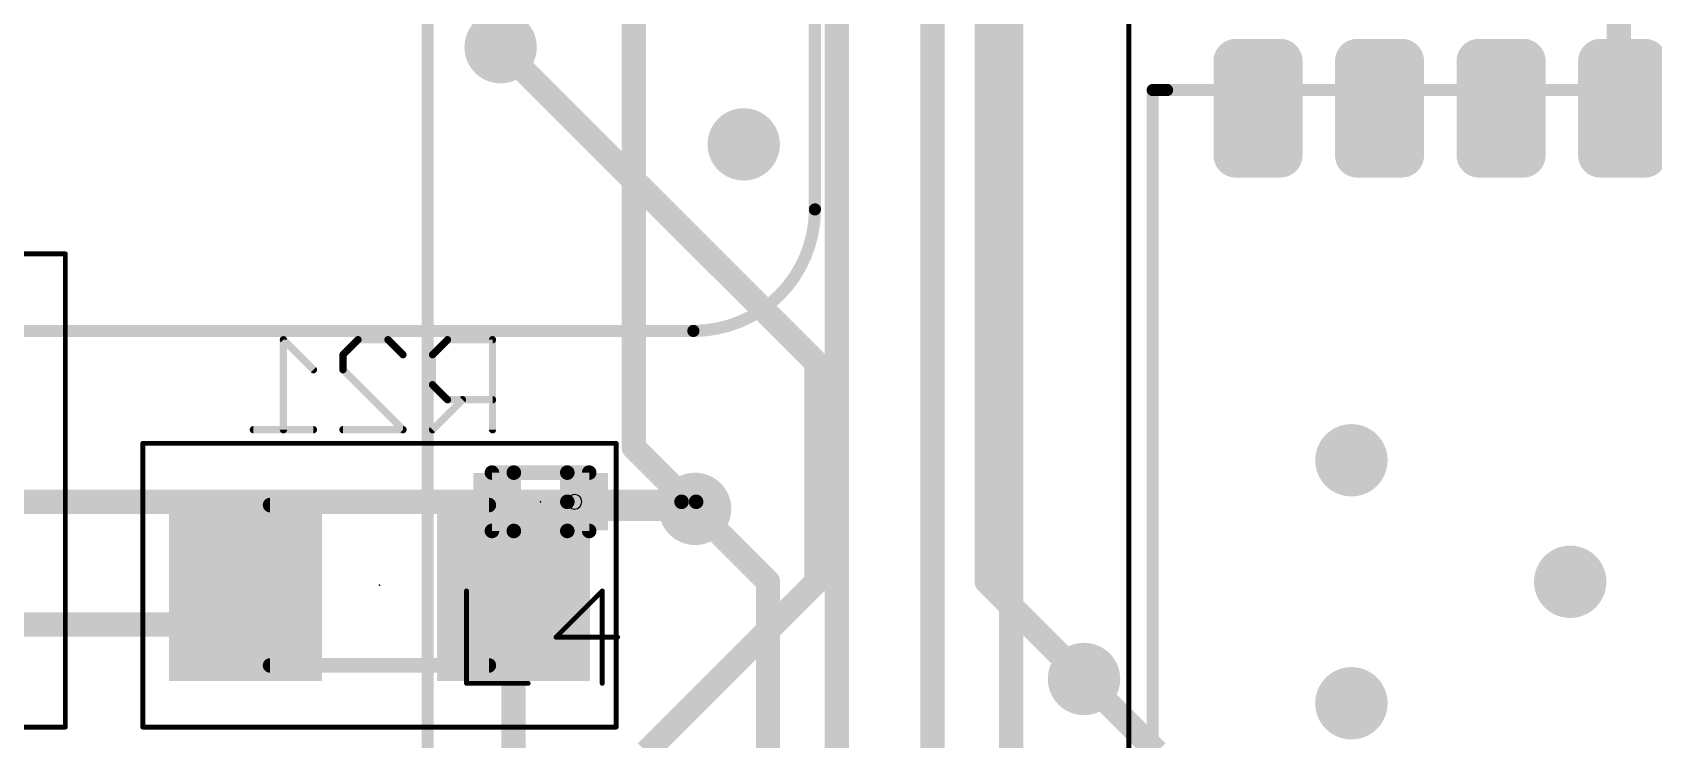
# Model space of a CAD drawing. Extents: x -0.1 to 70.5, y -0.1 to 57.
# Drawn here: x 25.59 to 42.53, y 30.1 to 37.49 of the extents above; entities that cross this region are included whole.
import ezdxf

# ---------------------------------------------------------------- set-up
doc = ezdxf.new("R2010")
doc.units = 0
for name, color, linetype in [('1', 14, 'CONTINUOUS'), ('16', 174, 'CONTINUOUS'), ('18', 94, 'CONTINUOUS'), ('21', 250, 'CONTINUOUS'), ('23', 178, 'CONTINUOUS'), ('24', 178, 'CONTINUOUS'), ('25', 250, 'CONTINUOUS'), ('26', 250, 'CONTINUOUS'), ('39', 14, 'CONTINUOUS'), ('40', 174, 'CONTINUOUS'), ('51', 250, 'CONTINUOUS'), ('52', 250, 'CONTINUOUS')]:
    doc.layers.add(name, color=color, linetype=linetype)

# ---------------------------------------------------------------- blocks, each defined once
blk = doc.blocks.new('RECT232000X148800R50')
at = {"const_width": 0.2325}
blk.add_lwpolyline([(0.6088, -0.2325), (0.6088, 0.2325, 0.4142), (0.4925, 0.3488), (-0.4925, 0.3488, 0.4142), (-0.6088, 0.2325), (-0.6088, -0.2325, 0.4142), (-0.4925, -0.3488), (0.4925, -0.3488, 0.4142)], format="xyb", close=True, dxfattribs=at)
blk.add_solid([(-0.5179, -0.2579), (0.5179, -0.2579), (-0.5179, 0.2579), (0.5179, 0.2579)])
blk = doc.blocks.new('RECT')
blk.add_solid([(-0.5, -0.5), (0.5, -0.5), (-0.5, 0.5), (0.5, 0.5)])
blk = doc.blocks.new('ROUNDV')
at = {"const_width": 0.5}
blk.add_lwpolyline([(0, -0.25, 1), (0, 0.25, 1), (0, -0.25)], format="xyb", dxfattribs=at)

msp = doc.modelspace()

# ---------------------------------------------------------------- linework, layer by layer
at = {"layer": '1'}
for points, const_width in [([(35.56, 44.196), (35.56, 31.75)], 0.254), ([(29.718, 20.32), (29.718, 39.878)], 0.127), ([(42.164, 36.74), (42.164, 37.846)], 0.254), ([(33.782, 34.036), (30.48, 37.338)], 0.254), ([(42.204, 36.7), (42.164, 36.74)], 0.254), ([(33.782, 31.75), (33.782, 34.036)], 0.254), ([(20.8, 32.586), (30.4058, 32.586)], 0.254), ([(31.389, 32.586), (32.438, 32.586)], 0.254), ([(32.438, 32.586), (32.512, 32.512)], 0.254), ([(32.004, 29.972), (33.782, 31.75)], 0.254), ([(36.576, 30.734), (35.56, 31.75)], 0.254)]:
    msp.add_lwpolyline(points, dxfattribs=dict(at, const_width=const_width))
at = {"layer": '1', "const_width": 0.127}
for points in [[(30.5249, 37.3829, 1), (30.4351, 37.2931)], [(42.2089, 36.7849, 1), (42.1191, 36.6951)], [(42.1005, 36.74, 1), (42.2275, 36.74)], [(42.1591, 36.6551, 1), (42.2489, 36.7449)], [(33.8455, 34.036, 1), (33.7185, 34.036)], [(33.7371, 33.9911, 1), (33.8269, 34.0809)], [(30.4058, 32.5225, 1), (30.4058, 32.6495)], [(31.389, 32.6495, 1), (31.389, 32.5225)], [(32.4829, 32.6309, 1), (32.3931, 32.5411)], [(32.438, 32.5225, 1), (32.438, 32.6495)], [(32.4671, 32.4671, 1), (32.5569, 32.5569)], [(33.8269, 31.7051, 1), (33.7371, 31.7949)], [(35.6049, 31.7949, 1), (35.5151, 31.7051)], [(33.7185, 31.75, 1), (33.8455, 31.75)], [(35.4965, 31.75, 1), (35.6235, 31.75)], [(36.5311, 30.6891, 1), (36.6209, 30.7789)]]:
    msp.add_lwpolyline(points, format="xyb", dxfattribs=at)
at = {"layer": '16'}
for points, const_width in [([(34.992, 28.146), (34.992, 43.494)], 0.254), ([(30.48, 37.338), (30.48, 40.3078)], 0.254), ([(29.718, 20.32), (29.718, 39.878)], 0.127), ([(35.814, 39.624), (35.814, 29.464)], 0.254), ([(31.8714, 33.1526), (31.8714, 38.7406)], 0.254), ([(33.992, 28.146), (33.992, 38.3708)], 0.254), ([(32.512, 32.512), (31.8714, 33.1526)], 0.254), ([(30.6142, 31.7136), (31.4126, 32.512)], 0.254), ([(31.4126, 32.512), (32.512, 32.512)], 0.254), ([(33.274, 31.75), (32.512, 32.512)], 0.254), ([(33.274, 29.718), (33.274, 31.75)], 0.254), ([(28.2237, 31.304), (27.8142, 31.7136)], 0.254), ([(30.6142, 29.8522), (30.6142, 31.7136)], 0.254), ([(24.449, 31.304), (28.2237, 31.304)], 0.254), ([(37.338, 29.972), (36.576, 30.734)], 0.254)]:
    msp.add_lwpolyline(points, dxfattribs=dict(at, const_width=const_width))
at = {"layer": '16', "const_width": 0.127}
for points in [[(30.4165, 37.338, 1), (30.5435, 37.338)], [(31.9163, 33.1975, 1), (31.8265, 33.1077)], [(31.8079, 33.1526, 1), (31.9349, 33.1526)], [(31.4126, 32.5755, 1), (31.4126, 32.4485)], [(31.4575, 32.4671, 1), (31.3677, 32.5569)], [(32.5569, 32.5569, 1), (32.4671, 32.4671)], [(32.4671, 32.4671, 1), (32.5569, 32.5569)], [(32.512, 32.4485, 1), (32.512, 32.5755)], [(33.3375, 31.75, 1), (33.2105, 31.75)], [(33.2291, 31.7051, 1), (33.3189, 31.7949)], [(27.8591, 31.7585, 1), (27.7693, 31.6687)], [(30.6777, 31.7136, 1), (30.5507, 31.7136)], [(30.5693, 31.7585, 1), (30.6591, 31.6687)], [(28.1788, 31.2591, 1), (28.2686, 31.3489)], [(28.2237, 31.2405, 1), (28.2237, 31.3675)], [(36.6209, 30.7789, 1), (36.5311, 30.6891)]]:
    msp.add_lwpolyline(points, format="xyb", dxfattribs=at)
at = {"layer": '21', "const_width": 0.127}
for points in [[(33.764, 55.2), (33.764, 35.642)], [(37.294, 36.89), (37.294, 18.89)], [(37.444, 36.89), (37.294, 36.89)], [(1.252, 34.372), (32.494, 34.372)]]:
    msp.add_lwpolyline(points, dxfattribs=at)
at = {"layer": '21'}
for points, const_width in [([(37.294, 36.9218, 1), (37.294, 36.8582)], 0.0635), ([(37.3258, 36.89, 1), (37.2623, 36.89)], 0.0635), ([(37.444, 36.8582, 1), (37.444, 36.9218)], 0.0635), ([(32.494, 34.372, 0.4142), (33.764, 35.642)], 0.127), ([(33.7958, 35.642, 1), (33.7323, 35.642)], 0.0635), ([(33.7323, 35.642, 1), (33.7958, 35.642)], 0.0635), ([(32.494, 34.4038, 1), (32.494, 34.3402)], 0.0635), ([(32.494, 34.3402, 1), (32.494, 34.4038)], 0.0635), ([(32.523, 32.586, 1), (32.3706, 32.586)], 0.1524), ([(32.3706, 32.586, 1), (32.523, 32.586)], 0.1524), ([(32.4087, 32.586, 1), (32.3325, 32.586)], 0.0762), ([(32.3325, 32.586, 1), (32.4087, 32.586)], 0.0762), ([(32.5611, 32.586, 1), (32.4849, 32.586)], 0.0762), ([(32.4849, 32.586, 1), (32.5611, 32.586)], 0.0762)]:
    msp.add_lwpolyline(points, format="xyb", dxfattribs=dict(at, const_width=const_width))
at = {"layer": '23'}
msp.add_point((30.8974, 32.586), dxfattribs=at)
at = {"layer": '24'}
msp.add_point((29.2142, 31.7136), dxfattribs=at)
at = {"layer": '25', "const_width": 0.0508}
for points in [[(30.1234, 31.6544), (30.1234, 30.6884)], [(31.5419, 31.6544), (31.0589, 31.1714)], [(31.5419, 30.6884), (31.5419, 31.6544)], [(31.0589, 31.1714), (31.7029, 31.1714)], [(30.1234, 30.6884), (30.7674, 30.6884)]]:
    msp.add_lwpolyline(points, dxfattribs=at)
at = {"layer": '25', "const_width": 0.0254}
for points in [[(30.1361, 31.6544, 1), (30.1107, 31.6544)], [(31.5546, 31.6544, 1), (31.5292, 31.6544)], [(31.5509, 31.6454, 1), (31.533, 31.6634)], [(31.0589, 31.1841, 1), (31.0589, 31.1587)], [(31.0499, 31.1804, 1), (31.0679, 31.1624)], [(31.7029, 31.1587, 1), (31.7029, 31.1841)], [(30.1234, 30.7011, 1), (30.1234, 30.6757)], [(30.1107, 30.6884, 1), (30.1361, 30.6884)], [(30.7674, 30.6757, 1), (30.7674, 30.7011)], [(31.5292, 30.6884, 1), (31.5546, 30.6884)]]:
    msp.add_lwpolyline(points, format="xyb", dxfattribs=at)
at = {"layer": '26', "const_width": 0.0762}
for points in [[(28.5243, 33.9668), (28.2107, 34.2803)], [(28.2107, 34.2803), (28.2107, 33.3397)], [(28.8327, 34.1235), (28.9895, 34.2803)], [(28.9895, 34.2803), (29.303, 34.2803)], [(29.303, 34.2803), (29.4598, 34.1235)], [(29.925, 34.2803), (29.7682, 34.1235)], [(30.3953, 34.2803), (29.925, 34.2803)], [(30.3953, 33.3397), (30.3953, 34.2803)], [(28.8327, 33.9668), (28.8327, 34.1235)], [(29.7682, 34.1235), (29.7682, 33.81)], [(29.4598, 33.3397), (28.8327, 33.9668)], [(29.7682, 33.81), (29.925, 33.6532)], [(30.0818, 33.6532), (29.7682, 33.3397)], [(29.925, 33.6532), (30.3953, 33.6532)], [(28.5243, 33.3397), (27.8972, 33.3397)], [(28.8327, 33.3397), (29.4598, 33.3397)]]:
    msp.add_lwpolyline(points, dxfattribs=at)
at = {"layer": '26', "const_width": 0.0381}
for points in [[(28.2242, 34.2938, 1), (28.1973, 34.2668)], [(28.2298, 34.2803, 1), (28.1917, 34.2803)], [(28.9895, 34.2994, 1), (28.9895, 34.2613)], [(29.003, 34.2668, 1), (28.976, 34.2938)], [(29.3165, 34.2938, 1), (29.2895, 34.2668)], [(29.303, 34.2613, 1), (29.303, 34.2994)], [(29.925, 34.2994, 1), (29.925, 34.2613)], [(29.9385, 34.2668, 1), (29.9115, 34.2938)], [(30.4144, 34.2803, 1), (30.3763, 34.2803)], [(30.3953, 34.2613, 1), (30.3953, 34.2994)], [(28.8192, 34.137, 1), (28.8462, 34.1101)], [(28.8518, 34.1235, 1), (28.8137, 34.1235)], [(29.4463, 34.1101, 1), (29.4733, 34.137)], [(29.7873, 34.1235, 1), (29.7492, 34.1235)], [(29.7548, 34.137, 1), (29.7817, 34.1101)], [(28.5108, 33.9533, 1), (28.5377, 33.9802)], [(28.8462, 33.9802, 1), (28.8192, 33.9533)], [(28.8137, 33.9668, 1), (28.8518, 33.9668)], [(29.7817, 33.8235, 1), (29.7548, 33.7965)], [(29.7492, 33.81, 1), (29.7873, 33.81)], [(29.925, 33.6723, 1), (29.925, 33.6342)], [(29.9115, 33.6398, 1), (29.9385, 33.6667)], [(30.0952, 33.6398, 1), (30.0683, 33.6667)], [(30.3953, 33.6342, 1), (30.3953, 33.6723)], [(27.8972, 33.3588, 1), (27.8972, 33.3207)], [(28.5243, 33.3207, 1), (28.5243, 33.3588)], [(28.8327, 33.3588, 1), (28.8327, 33.3207)], [(29.4463, 33.3262, 1), (29.4733, 33.3532)], [(29.4598, 33.3207, 1), (29.4598, 33.3588)], [(29.7548, 33.3532, 1), (29.7817, 33.3262)], [(28.1917, 33.3397, 1), (28.2298, 33.3397)], [(30.3763, 33.3397, 1), (30.4144, 33.3397)]]:
    msp.add_lwpolyline(points, format="xyb", dxfattribs=at)
at = {"layer": '39', "const_width": 0.05}
msp.add_lwpolyline([(37.044, 18.09), (37.044, 37.69)], dxfattribs=at)
at = {"layer": '40', "const_width": 0.0508}
for points in [[(25.932, 35.177), (22.966, 35.177)], [(25.932, 30.231), (25.932, 35.177)], [(31.6872, 33.1966), (26.7412, 33.1966)], [(26.7412, 33.1966), (26.7412, 30.2306)], [(31.6872, 30.2306), (31.6872, 33.1966)], [(22.966, 30.231), (25.932, 30.231)], [(26.7412, 30.2306), (31.6872, 30.2306)]]:
    msp.add_lwpolyline(points, dxfattribs=at)
at = {"layer": '40', "const_width": 0.0254}
for points in [[(25.9447, 35.177, 1), (25.9193, 35.177)], [(25.932, 35.1643, 1), (25.932, 35.1897)], [(26.7412, 33.2093, 1), (26.7412, 33.1839)], [(26.7539, 33.1966, 1), (26.7285, 33.1966)], [(31.6999, 33.1966, 1), (31.6745, 33.1966)], [(31.6872, 33.1839, 1), (31.6872, 33.2093)], [(25.9193, 30.231, 1), (25.9447, 30.231)], [(25.932, 30.2183, 1), (25.932, 30.2437)], [(26.7412, 30.2433, 1), (26.7412, 30.2179)], [(26.7285, 30.2306, 1), (26.7539, 30.2306)], [(31.6745, 30.2306, 1), (31.6999, 30.2306)], [(31.6872, 30.2179, 1), (31.6872, 30.2433)]]:
    msp.add_lwpolyline(points, format="xyb", dxfattribs=at)
at = {"layer": '51'}
for points, const_width in [([(37.294, 36.9218, 1), (37.294, 36.8582)], 0.0635), ([(37.3258, 36.89, 1), (37.2623, 36.89)], 0.0635), ([(30.3894, 32.9289, 1), (30.3894, 32.8527)], 0.0762), ([(30.4275, 32.8908, 1), (30.3513, 32.8908)], 0.0762), ([(30.6561, 32.8908, 1), (30.5799, 32.8908)], 0.0762), ([(30.618, 32.9289, 1), (30.618, 32.8527)], 0.0762), ([(30.618, 32.8527, 1), (30.618, 32.9289)], 0.0762), ([(31.2149, 32.8908, 1), (31.1387, 32.8908)], 0.0762), ([(31.1768, 32.9289, 1), (31.1768, 32.8527)], 0.0762), ([(31.1768, 32.8527, 1), (31.1768, 32.9289)], 0.0762), ([(31.4435, 32.8908, 1), (31.3673, 32.8908)], 0.0762), ([(31.4054, 32.8527, 1), (31.4054, 32.9289)], 0.0762), ([(31.2149, 32.586, 1), (31.1387, 32.586)], 0.0762), ([(31.1387, 32.586, 1), (31.2149, 32.586)], 0.0762), ([(30.3894, 32.3193, 1), (30.3894, 32.2431)], 0.0762), ([(30.618, 32.3193, 1), (30.618, 32.2431)], 0.0762), ([(30.618, 32.2431, 1), (30.618, 32.3193)], 0.0762), ([(31.1768, 32.3193, 1), (31.1768, 32.2431)], 0.0762), ([(31.1768, 32.2431, 1), (31.1768, 32.3193)], 0.0762), ([(31.4054, 32.2431, 1), (31.4054, 32.3193)], 0.0762), ([(30.3513, 32.2812, 1), (30.4275, 32.2812)], 0.0762), ([(30.5799, 32.2812, 1), (30.6561, 32.2812)], 0.0762), ([(31.1387, 32.2812, 1), (31.2149, 32.2812)], 0.0762), ([(31.3673, 32.2812, 1), (31.4435, 32.2812)], 0.0762)]:
    msp.add_lwpolyline(points, format="xyb", dxfattribs=dict(at, const_width=const_width))
for points, const_width in [([(37.294, 18.89), (37.294, 36.89)], 0.127), ([(37.294, 36.89), (68.694, 36.89)], 0.127), ([(30.618, 32.8908), (30.3894, 32.8908)], 0.1524), ([(30.3894, 32.8908), (30.3894, 32.2812)], 0.1524), ([(30.618, 32.2812), (30.618, 32.8908)], 0.1524), ([(31.1768, 32.8908), (30.618, 32.8908)], 0.1524), ([(31.1768, 32.8908), (31.1768, 32.586)], 0.1524), ([(31.4054, 32.8908), (31.1768, 32.8908)], 0.1524), ([(31.4054, 32.2812), (31.4054, 32.8908)], 0.1524), ([(31.1768, 32.586), (31.1768, 32.2812)], 0.1524), ([(30.3894, 32.2812), (30.618, 32.2812)], 0.1524), ([(30.618, 32.2812), (31.1768, 32.2812)], 0.1524), ([(31.1768, 32.2812), (31.4054, 32.2812)], 0.1524)]:
    msp.add_lwpolyline(points, dxfattribs=dict(at, const_width=const_width))
for start, end in [(0, 180), (180, 0)]:
    msp.add_arc((31.253, 32.586), 0.0762, start, end, dxfattribs=at)
at = {"layer": '52', "const_width": 0.1524}
for points in [[(28.0712, 32.5518), (30.3572, 32.5518)], [(28.0712, 30.8754), (30.3572, 30.8754)]]:
    msp.add_lwpolyline(points, dxfattribs=at)
at = {"layer": '52', "const_width": 0.0762}
for points in [[(28.0712, 32.5899, 1), (28.0712, 32.5137)], [(30.3572, 32.5137, 1), (30.3572, 32.5899)], [(28.0712, 30.9135, 1), (28.0712, 30.8373)], [(30.3572, 30.8373, 1), (30.3572, 30.9135)]]:
    msp.add_lwpolyline(points, format="xyb", dxfattribs=at)

# ---------------------------------------------------------------- block references
at = {"layer": '1', "rotation": 270}
for p in [(38.394, 36.7), (39.664, 36.7), (40.934, 36.7), (42.204, 36.7)]:
    msp.add_blockref('RECT232000X148800R50', p, dxfattribs=at)
at = {"layer": '1', "xscale": 0.4232, "yscale": 0.6, "rotation": 180}
for p in [(30.4058, 32.586), (31.389, 32.586)]:
    msp.add_blockref('RECT', p, dxfattribs=at)
at = {"layer": '16', "xscale": 1.6, "yscale": 2, "rotation": 180}
for p in [(27.8142, 31.7136), (30.6142, 31.7136)]:
    msp.add_blockref('RECT', p, dxfattribs=at)
at = {"layer": '18', "xscale": 0.7564, "yscale": 0.7564}
for p in [(30.48, 37.338), (30.48, 37.338), (33.02, 36.322), (33.02, 36.322), (39.37, 33.02), (39.37, 33.02), (32.512, 32.512), (32.512, 32.512), (41.656, 31.75), (41.656, 31.75), (36.576, 30.734), (36.576, 30.734), (39.37, 30.48), (39.37, 30.48)]:
    msp.add_blockref('ROUNDV', p, dxfattribs=at)
at = {"layer": '52', "xscale": 0.5842, "yscale": 1.8288, "rotation": 180}
for p in [(27.8045, 31.7136), (30.6239, 31.7136)]:
    msp.add_blockref('RECT', p, dxfattribs=at)

doc.saveas('drawing.dxf')
